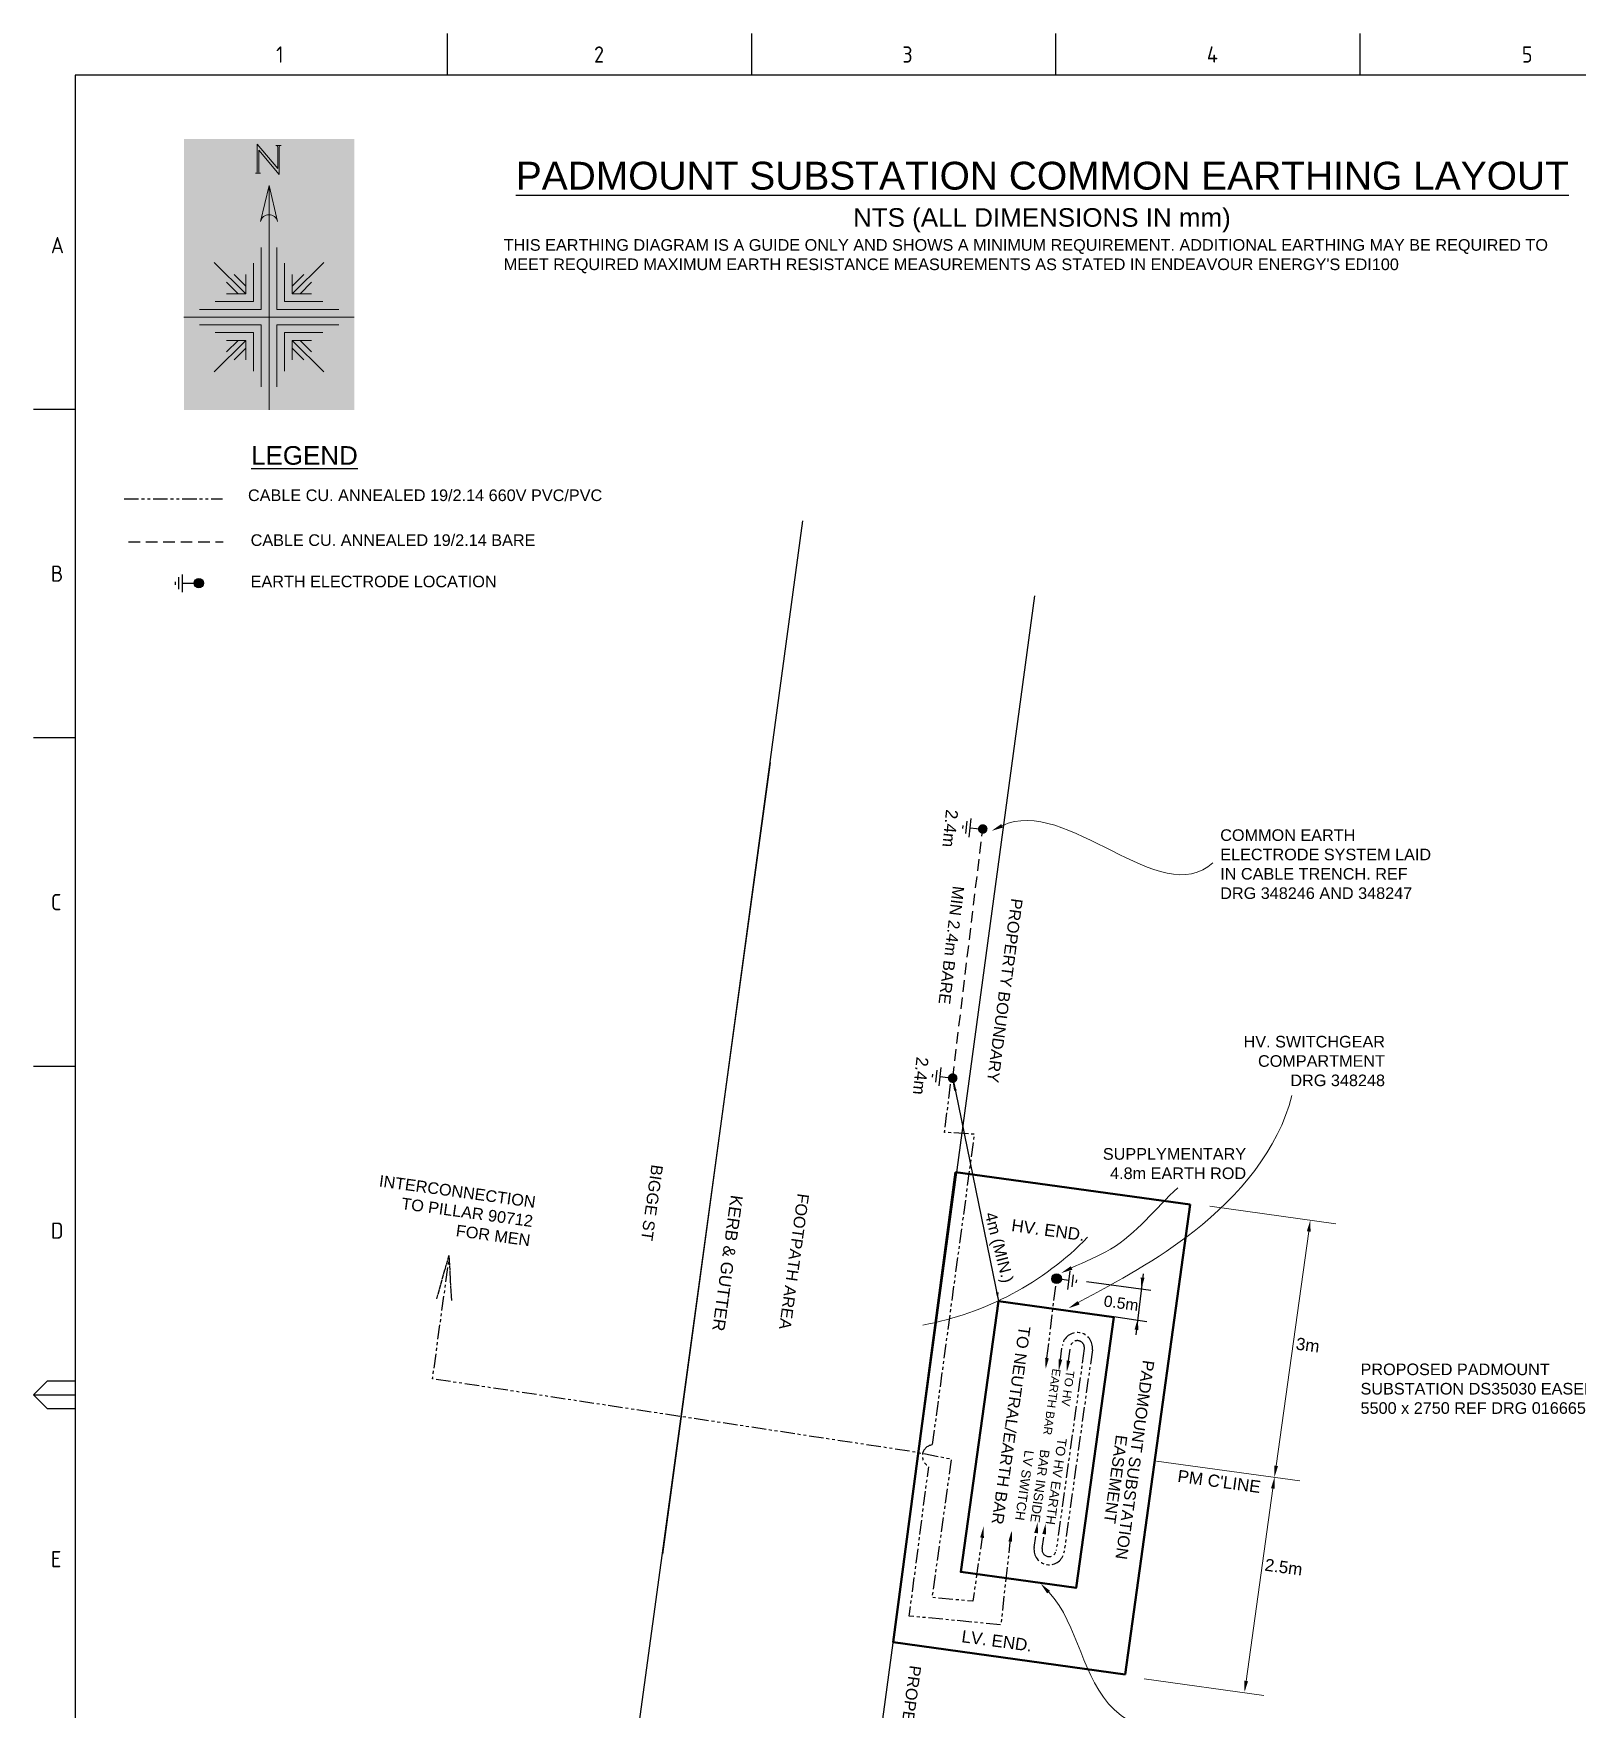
# Paper-space layout 'Page 2' of a CAD drawing. Header units: metres, sheet in millimetres. Extents: x -9 to 824, y -5 to 581.
# Drawn here: x -9.1 to 323.4, y 220 to 581 of the extents above; entities that cross this region are included whole.
import ezdxf
from ezdxf.enums import TextEntityAlignment as Align

# ---------------------------------------------------------------- set-up
doc = ezdxf.new("R2010")
doc.units = ezdxf.units.M
for name, pattern in [('Cable Exist OH', [1, 1, 0]), ('CENTER2', [1.125, 0.75, -0.125, 0.125, -0.125]), ('DASHED', [0.75, 0.5, -0.25]), ('PHANTOM2', [1.25, 0.625, -0.125, 0.125, -0.125, 0.125, -0.125])]:
    doc.linetypes.add(name, pattern=pattern)
doc.layers.get('0').update_dxf_attribs({"color": 6})
doc.layers.add('_User Miscellaneous1', color=7, linetype='Continuous')
doc.layers.add('Notes', color=7, linetype='Continuous')
doc.styles.add('ARIAL', font='arial.ttf', dxfattribs={"height": 2})
doc.styles.add('iecISOCP', font='isocp.shx')
doc.styles.get("Standard").update_dxf_attribs({"font": 'arial.ttf'})

# ---------------------------------------------------------------- blocks, each defined once
blk = doc.blocks.new('A$C2120211D')
h = blk.add_hatch(color=7)
edge = h.paths.add_edge_path()
edge.add_line((-4.754497240355704e-09, -9.336181960861722e-08), (36.66666799524546, -9.336181960861722e-08))
edge.add_line((-4.277974314056129e-06, 58.33324981327547), (2.106686076785991e-05, -1.86723610795525e-07))
edge.add_line((-4.178002429063573e-06, 58.33324971991367), (36.66666382199753, 58.33324971991367))
edge.add_line((36.66666372202565, 58.33324981327547), (36.66668906686073, -1.86723610795525e-07))
at = {"true_color": 0xffffff}
blk.add_hatch(color=7, dxfattribs=at).paths.add_polyline_path([(-4.27797427349197e-06, 58.33324971991367), (36.66668906686073, 58.33324971991367), (36.66668906686073, -1.86723610795525e-07), (-4.27797427349197e-06, -1.86723610795525e-07)])
at = {"color": 0, "lineweight": 0}
for p, q in [((18.33331299524548, 48.3332499066382), (18.33333399524548, -9.336181960861722e-08)), ((20.0000009952455, 34.99999990663818), (20.0000009952455, 21.66666590663817)), ((13.33333299524548, 24.99999990663818), (6.548249995245499, 31.78508290663817)), ((13.3333249952455, 26.66661590663819), (10.83330999524549, 29.16658290663818)), ((21.66666799524546, 31.60758290663819), (21.66666799524546, 23.33333290663819)), ((23.33333399524548, 24.99999990663818), (30.11841799524547, 31.78508290663817)), ((23.33333399524548, 29.16458290663817), (23.33333399524548, 24.99999990663818)), ((23.33334199524546, 26.66661590663819), (25.83335899524548, 29.16658290663818)), ((11.66665799524549, 24.99994990663816), (9.166666995245464, 27.49995790663817)), ((25.00000899524548, 24.99994990663816), (27.5000009952455, 27.49995790663817)), ((20.0000009952455, 21.66666590663817), (33.33333499524548, 21.66666590663817)), ((21.66666799524546, 23.33333290663819), (29.94091799524551, 23.33334090663817)), ((23.33333399524548, 24.99999990663818), (27.49791799524547, 24.99999990663818)), ((-4.754497240355704e-09, 19.99999990663818), (36.66666799524546, 19.99999990663818)), ((3.333332995245485, 18.33334090663817), (16.66666799524546, 18.33333290663819)), ((16.66666799524546, 18.33333290663819), (16.66666799524546, 4.999997906638185)), ((13.33333299524548, 15.00000790663819), (6.548249995245499, 8.214914906638171)), ((6.725749995245508, 16.66667390663818), (15.0000009952455, 16.66666590663817)), ((11.66671699524551, 14.99999890663818), (9.16675099524548, 12.49998190663817)), ((15.0000009952455, 16.66666590663817), (14.99999299524546, 8.39241490663818)), ((23.33333399524548, 15.00000790663819), (30.11841799524547, 8.214914906638171)), ((24.99995099524551, 14.99999890663818), (27.49991799524548, 12.49998190663817)), ((13.33338399524547, 13.33333190663816), (10.83338399524547, 10.83333190663816)), ((23.33328399524549, 13.33333190663816), (25.83328399524549, 10.83333190663816))]:
    blk.add_line(p, q, dxfattribs=at)
for points in [[(15.4009839952455, 50.99433190663817), (16.51865199524548, 50.99433190663817, -0.414215), (16.11949199524548, 51.3934989066382), (16.11949199524548, 55.97174890663817), (20.54717599524548, 50.69499890663818), (20.54717599524548, 56.58258590663817, -0.414212), (20.94633399524548, 56.98175290663815), (19.82868399524551, 56.98175290663815, -0.414212), (20.22784299524551, 56.58258590663817), (20.22784299524551, 52.00700090663818), (15.80015999524551, 57.28375090663818), (15.80015999524551, 51.3934989066382, -0.414227)], [(16.51310999524549, 40.61049990663818, -0.791706), (20.15360899524546, 40.61049990663818), (18.33334099524546, 48.3332499066382)]]:
    blk.add_lwpolyline(points, format="xyb", close=True, dxfattribs=at)
for points in [[(16.66666799524546, 34.99999990663818), (16.66666799524546, 21.66666590663817), (3.333332995245485, 21.66666590663817)], [(15.0000009952455, 31.60758290663819), (15.0000009952455, 23.33333290663819), (6.725749995245508, 23.33334090663817)], [(13.33333299524548, 29.16458290663817), (13.33333299524548, 24.99999990663818), (9.168749995245491, 24.99999990663818)], [(33.33333499524548, 18.33334090663817), (20.0000009952455, 18.33333290663819), (20.0000009952455, 4.999997906638185)], [(9.168749995245491, 15.00000790663819), (13.33333299524548, 15.00000790663819), (13.33333299524548, 10.83541490663816)], [(29.94091799524551, 16.66667390663818), (21.66666799524546, 16.66666590663817), (21.6666759952455, 8.39241490663818)], [(27.49791799524547, 15.00000790663819), (23.33333399524548, 15.00000790663819), (23.33333399524548, 10.83541490663816)]]:
    blk.add_lwpolyline(points, dxfattribs=at)
blk = doc.blocks.new('A1_FRAME_TITLE')
at = {"layer": 'Notes', "color": 7, "linetype": 'Continuous'}
for p, q in [((89.13886872809212, 574.3939047125621), (89.13886872809212, 583.3939047125621)), ((154.6477578007561, 574.3939047125621), (154.6477578007561, 583.3939047125621)), ((220.1566468734202, 574.3939047125621), (220.1566468734202, 583.3939047125621)), ((285.6655359460842, 574.3939047125621), (285.6655359460842, 583.3939047125621)), ((9.000003903041456, 574.3939047125621), (9.000003903041602, 5.973090848959372)), ((9.000003903041438, 502.4334977807607), (3.9030414092e-06, 502.4334977807607)), ((8.985758774175713, 431.6834977807608), (3.9030414092e-06, 431.6834977807608)), ((8.985758774175713, 360.9334977807608), (3.9030414092e-06, 360.9334977807608)), ((3.9030414099e-06, 290.1834977807608), (3.000003903041411, 293.1834977807607)), ((3.000003903041411, 293.1834977807607), (8.985758774175713, 293.1834977807607)), ((3.9030414099e-06, 290.1834977807608), (9.000003903041438, 290.1834977807608)), ((3.000003903041411, 287.1834977807608), (3.9030414099e-06, 290.1834977807608)), ((8.985758774175713, 287.1834977807608), (3.000003903041411, 287.1834977807608))]:
    blk.add_line(p, q, dxfattribs=at)
at = {"layer": 'Notes', "color": 7, "linetype": 'Continuous', "flags": 128}
for points in [[(149.4960767564208, 574.3939047125621), (9.000003903041456, 574.3939047125621)], [(824.3666242797829, 574.3939047125621), (149.4960767564208, 574.3939047125621)]]:
    blk.add_lwpolyline(points, dxfattribs=at)
at = {"layer": 'Notes', "color": 7, "style": 'iecISOCP'}
for s, p in [('1', (52.24416342705808, 577.1208007861952)), ('2', (120.7001306251145, 577.1208007861952)), ('3', (187.090888182011, 577.1208007861952)), ('4', (252.6683755146728, 577.1208007861952)), ('5', (320.5024094171367, 577.1208007861952)), ('A', (3.735758828175712, 536.0634978347607)), ('B', (3.735758828175712, 465.3134978347607)), ('C', (3.735758828175712, 394.5634978347608)), ('D', (3.735758828175712, 323.8134978347608)), ('E', (3.735758828175712, 253.0634978347608))]:
    blk.add_text(s, height=3.50000011, dxfattribs=at).set_placement(p)
at = {"layer": 'Notes', "color": 7, "style": 'iecISOCP', "flags": 8}
blk.add_attdef('VERSION_NO', text='', height=2.5, rotation=90, dxfattribs=at).set_placement((302.0371672515856, 43.81169355310408), align=Align.MIDDLE_CENTER)
at = {"layer": 'Notes', "color": 7, "style": 'iecISOCP'}
for tag, p in [('CAP_NO', (513.1877455539732, 43.45702176062763)), ('IE_NUM', (513.0499891438582, 37.81014236571922)), ('REF_No_1', (335.2407092969734, 32.3095164062895)), ('REF_1', (362.5232051634168, 32.3095164062895)), ('GEN_WO', (441.7083167385052, 31.76319395754009)), ('HV_SWITCH', (513.4632602570722, 32.16326139542979)), ('REF_No_2', (335.2407092969734, 26.3095164062895)), ('REF_2', (362.5232051634168, 26.3095164062895)), ('OH_WO', (441.7083167385052, 25.81165284135275)), ('UBD_REF', (513.0499891438582, 25.82773724969956)), ('REF_No_3', (335.2407092969734, 20.3095164062895)), ('REF_3', (362.5232051634168, 20.3095164062895)), ('UG_WO', (441.7083167385052, 20.05209372390299)), ('GIS_MAP_No', (513.0499891438582, 20.04312858955063)), ('REF_No_4', (335.2407092969734, 14.3095164062895)), ('REF_4', (362.5232051634168, 14.3095164062895)), ('SUB_WO', (441.7083167385052, 13.81165284135274)), ('HV_OP_DIAG', (513.3264885879123, 14.19908466587639)), ('LGA', (512.9453919554613, 7.777408517664522)), ('ExportID', (9.081563381861317, 2.389947881700436))]:
    blk.add_attdef(tag, p, '', height=2.5, dxfattribs=at)
for tag, height, p in [('T1', 3.5, (684.3735224182584, 39.46538419170585)), ('T2', 3.5, (684.3735224182584, 34.3462621685779)), ('scale', 2.5, (567.7561862243563, 33.26881016856799)), ('T3', 3.5, (684.3735224182584, 28.91999957006074)), ('DRAWN', 2.5, (567.7561862243563, 24.93057684501809)), ('T4', 3.5, (684.3735224182584, 23.65748664588247)), ('T5', 3.5, (684.3735224182584, 18.23122404736531)), ('REV', 5, (820.054251828391, 17.09540713998157)), ('DATE', 2.5, (567.7561862243563, 16.88033192789213)), ('T6', 3.5, (684.3735224182584, 12.96871112318703)), ('DESIGN', 2.5, (605.616624279783, 9.154513788950904))]:
    blk.add_attdef(tag, text='', height=height, dxfattribs=at).set_placement(p, align=Align.CENTER)
blk.add_attdef('NUM', text='', height=7, dxfattribs=at).set_placement((792.3666242797829, 20.11845976823425), align=Align.MIDDLE_CENTER)
for tag, p in [('NS', (790.7123820117265, 8.118502768234261)), ('SHTS', (805.4120483388133, 8.118502768234261))]:
    blk.add_attdef(tag, text='', height=2.5, dxfattribs=at).set_placement(p, align=Align.MIDDLE)
at = {"layer": 'Notes', "color": 7, "style": 'iecISOCP', "flags": 1}
for tag, p in [('ProjectType', (14.17468387446003, -26.7969231328077)), ('ProjectNumber', (23.56024540557543, -26.81768263662547)), ('DrawingNumber', (35.51387211632699, -26.80333207795956)), ('ProjectDescription', (47.56429643322817, -26.82507857672271)), ('ExportDate', (60.28418882248868, -26.7893380549126)), ('ExportUserName', (69.15464004207469, -26.80001890549965)), ('DesignerCompanyName', (81.48443655092149, -26.79336864660581)), ('ExportAreaOfInterest', (97.09971914511145, -26.8134520371459)), ('GIS_SUCCESS', (111.9973265569323, -26.78040727245524)), ('CAD_SUCCESS', (121.7886367667188, -26.78272040598358)), ('DEPOTCODE', (132.1057536625146, -26.8767501535101)), ('ExportCategories', (140.0827228538067, -26.79708183463799)), ('Comments', (154.3849590646636, -26.88292413000805))]:
    blk.add_attdef(tag, p, '', height=1, dxfattribs=at)

psp = doc.layouts.new('Page 2')

# ---------------------------------------------------------------- hatches: boundary and pattern name
at = {"layer": '_User Miscellaneous1'}
h = psp.add_hatch(color=256, dxfattribs=at)
edge = h.paths.add_edge_path()
edge.add_arc((26.51686782337765, 462.6147319224667), 0.9915091461634438, -462.7694199964602, -102.7694199964602)
h = psp.add_hatch(color=256, dxfattribs=at)
edge = h.paths.add_edge_path()
edge.add_arc((195.3233322612836, 409.6800907944126), 1.040012985642297, 30.176069283353684, 390.1760692833537, ccw=False)
h = psp.add_hatch(color=256, dxfattribs=at)
edge = h.paths.add_edge_path()
edge.add_arc((188.8506059813848, 356.0262238986469), 1.040012985642281, -124.83541711377387, 235.16458288622619, ccw=False)
h = psp.add_hatch(color=256, dxfattribs=at)
edge = h.paths.add_edge_path()
edge.add_arc((211.2207494667377, 312.8170381961683), 1.040012985642282, 953.882898205364, 1313.8828982053635, ccw=False)

# ---------------------------------------------------------------- linework, layer by layer
at = {"layer": '_User Miscellaneous1', "linetype": 'PHANTOM2', "lineweight": 30, "ltscale": 5}
for p, q in [((10.4266145267643, 480.7984140502483), (31.63747995443737, 480.7904300650455)), ((209.1513533625197, 295.7333526538334), (211.2207494667377, 312.8170381961683)), ((217.1952636311543, 297.7539305024127), (211.1195372568374, 254.2668788444771)), ((218.9242068730272, 297.5123738630418), (212.8484804987114, 254.0253222051124))]:
    psp.add_line(p, q, dxfattribs=at)
at = {"layer": '_User Miscellaneous1', "linetype": 'DASHED', "lineweight": 30, "ltscale": 5}
for p, q in [((11.36169656073889, 471.520178659081), (31.73465831232443, 471.520178659081)), ((188.8506059813848, 356.0262238986469), (195.3233322612836, 409.6800907944126)), ((212.0402166335793, 295.4028639357387), (212.461102393236, 298.4153565406686)), ((213.7691598754531, 295.1613072963733), (214.19004563511, 298.1737999013039)), ((206.3853760189065, 254.9283048827257), (206.8192711691046, 258.0339122863982)), ((208.114319260781, 254.6867482433644), (208.5482144109785, 257.7923556470337))]:
    psp.add_line(p, q, dxfattribs=at)
at = {"layer": '_User Miscellaneous1', "color": 7}
for p, q in [((114.689167174085, 168.0052505319768), (149.5959446937966, 423.9657806968174)), ((188.8506059813848, 356.0262238986469), (198.692535508569, 307.9808042410985))]:
    psp.add_line(p, q, dxfattribs=at)
at = {"layer": '_User Miscellaneous1', "lineweight": 50}
for p, q in [((240.0141875989706, 328.7756679099138), (189.4287342693051, 335.7964197988097)), ((225.9726838211777, 227.6047612505812), (240.0141875989706, 328.7756679099138)), ((175.9993848026306, 234.5405522811038), (225.9726838211777, 227.6047612505812))]:
    psp.add_line(p, q, dxfattribs=at)
at = {"layer": '_User Miscellaneous1', "lineweight": 9}
for p, q in [((244.2558105696453, 328.4127168956704), (271.3465788670385, 324.6411767305285)), ((258.4935145928933, 272.5005374485446), (265.5212798305198, 322.9806156427146)), ((232.7675171285357, 273.5488989019665), (263.6293243056036, 269.2523598579619)), ((252.0442766983087, 226.1759915646874), (257.8094713231948, 267.6527000665788)), ((230.096838467786, 226.6246662256333), (255.8301932513841, 223.0421033361374))]:
    psp.add_line(p, q, dxfattribs=at)
at = {"layer": '_User Miscellaneous1', "linetype": 'Cable Exist OH', "lineweight": 30}
for q in [(77.70149997657558, 308.4992595258763), (80.93288093184566, 308.1156134539606)]:
    psp.add_line((80.33243812470158, 317.8211485853544), q, dxfattribs=at)
at = {"layer": '_User Miscellaneous1', "linetype": 'ByBlock'}
for p, q in [((217.6836263870584, 312.2447251688593), (231.5011129549723, 310.3737377710417)), ((229.8599396592545, 313.8825524044583), (228.2932926591048, 300.7243957151348)), ((223.5266158539569, 304.6695296273423), (230.6766292344454, 303.6108657204765))]:
    psp.add_line(p, q, dxfattribs=at)
at = {"layer": '_User Miscellaneous1', "color": 7, "flags": 128}
psp.add_lwpolyline([(156.5219113425774, 476.048947223609), (126.387886462171, 253.5232354573961)], dxfattribs=at)
at = {"layer": '_User Miscellaneous1', "color": 7, "linetype": 'Continuous'}
for points in [[(21.40593838173845, 462.9321922552029), (21.40593838173845, 462.2972715885491)], [(22.16784318173859, 463.8845732552033), (22.16784318173859, 461.3448905885487)], [(22.92974798173873, 464.5194939218766), (22.92974798173873, 460.7099699218754)], [(22.92974798173873, 462.614731921876), (25.52535867825054, 462.614731921876)]]:
    psp.add_lwpolyline(points, dxfattribs=at)
at = {"layer": '_User Miscellaneous1', "flags": 128}
psp.add_lwpolyline([(206.4902237104834, 459.8637105639402), (167.1179403889655, 169.1694160825314)], dxfattribs=at)
at = {"layer": '_User Miscellaneous1', "linetype": 'Continuous'}
for points in [[(192.3928156072428, 407.9519062280631), (192.862940510461, 411.9200371003042)], [(191.0014486346882, 409.7933440527913), (191.0798027852233, 410.4546991981513)], [(191.6775435833318, 408.7072863540869), (191.9909601854756, 411.352706935567)], [(192.6278780588519, 409.9359716641837), (195.3315551946696, 409.6156531079835)], [(185.1965943700467, 355.1178571447502), (185.5100109721913, 357.7632777262309)], [(185.9118663939581, 354.3624770187263), (186.3819912971763, 358.3306078909676)], [(184.5204994214035, 356.2039148434547), (184.598853571938, 356.8652699888148)], [(186.1469288455671, 356.3465424548474), (188.8506059813848, 356.0262238986469)], [(213.6655844114515, 310.4874403452595), (214.1764092050937, 314.4505373758737)], [(213.9209968082725, 312.4689888605665), (211.2207494692417, 312.8170381964995)], [(214.5433412831819, 311.0457915583072), (214.8838911456086, 313.6878562453707)], [(215.4636668877149, 311.9344008572323), (215.5488043533206, 312.5949170289881)]]:
    psp.add_lwpolyline(points, dxfattribs=at)
at = {"layer": '_User Miscellaneous1', "linetype": 'PHANTOM2', "lineweight": 30, "ltscale": 5, "flags": 128}
for points in [[(184.5167858751947, 277.1260325160115), (193.5689884947797, 343.9348109236032), (187.0973029509096, 344.3393410950332), (188.5470878756096, 355.9131257796278)], [(195.2568678111002, 257.6440598464185), (193.1876807001508, 243.3365637890945), (184.4595519170489, 244.1708690317216), (188.6232240214467, 273.9242854298409), (179.6487598750964, 275.6454134304067), (76.83573105942105, 291.2467006644099), (80.39342217312014, 316.9479634622001)], [(201.2572559192749, 256.8789510906543), (199.2234598150608, 238.2837551718951), (179.5057972548129, 240.1559013607712), (183.6802350115672, 272.2841030319662)]]:
    psp.add_lwpolyline(points, dxfattribs=at)
at = {"layer": '_User Miscellaneous1', "lineweight": 50, "flags": 128}
psp.add_lwpolyline([(189.4287342693051, 335.7964197988097), (175.9993848026306, 234.5405522811038)], dxfattribs=at)
at = {"layer": '_User Miscellaneous1', "lineweight": 50}
psp.add_lwpolyline([(198.692535508569, 307.9808042410985), (190.5995233311863, 249.6695725847202), (215.4323822384773, 246.223021657444), (223.5253944158595, 304.5342533138223)], close=True, dxfattribs=at)
at = {"layer": '_User Miscellaneous1'}
for centre, radius in [((26.51686782441448, 462.6147319218762), 0.9915091461634438), ((211.2207494668162, 312.8170381968122), 1.040012985642282)]:
    psp.add_circle(centre, radius, dxfattribs=at)
at = {"layer": '_User Miscellaneous1', "lineweight": 0}
psp.add_arc((170.5299233664015, 367.9092747336588), 66.1515301731009, 280.3799115330078, 315.7432196701122, dxfattribs=at)
at = {"layer": '_User Miscellaneous1', "linetype": 'PHANTOM2', "lineweight": 30, "ltscale": 5}
for centre, radius, start, end in [((215.6926546331317, 297.9638652018555), 3.262939519543461, 352.046492274254, 172.046492274254), ((215.6926546331327, 297.9638652018635), 1.517203473159694, 352.0464922741414, 172.0464922745236), ((184.7326796784535, 274.6352498824858), 2.415657677060247, 98.68016223687279, 244.5230454988378), ((209.6169282588085, 254.4768135439193), 3.262939519549248, 172.0464922744316, 352.0464922744316), ((209.6169282588089, 254.4768135439211), 1.517203473165287, 172.0464922744612, 352.0464922744612)]:
    psp.add_arc(centre, radius, start, end, dxfattribs=at)
at = {"layer": '_User Miscellaneous1', "lineweight": 9}
for points, start_tangent, end_tangent in [([(199.4767122691563, 410.364459055787), (244.8949927959056, 402.4227361342146)], (0.9001830751076795, 0.435511689039091), (0.7290159370681334, 0.6844967227830031)), ([(215.8503307533801, 307.6707925360015), (240.8177594452864, 323.0617139638566), (261.8844511086618, 352.2657279779756)], (0.880223075307164, 0.4745601518214509), (0.2384259311360072, 0.971160684625324)), ([(214.4665429484977, 315.1357275862861), (222.8677321624767, 319.2002520210289), (237.3306217253347, 332.4219146059083)], (0.9001830751076795, 0.435511689039091), (0.7290159370681334, 0.6844967227830031)), ([(209.5500688510228, 245.3083534461493), (223.6797801231996, 219.9892984806374), (247.3799571230502, 201.7759536646845)], (0.6794220375842012, -0.733747705171834), (0.1985040238303313, -0.9801000727084798))]:
    psp.add_spline(points, degree=3, dxfattribs=dict(at, start_tangent=start_tangent, end_tangent=end_tangent))
for points in [[(199.6581754729227, 409.9893827744922), (197.2262545813877, 409.2756798331889), (199.2952490653903, 410.7395353370819)], [(189.1544035380564, 353.3245142102385), (188.8339608444861, 355.2411851543143), (189.7205991275222, 353.4261994089659)], [(214.6480061522641, 314.7606513049914), (212.2160852607291, 314.046948363688), (214.2850797447317, 315.510803867581)], [(198.7239958415052, 309.8784554007997), (198.6620308709928, 307.9361703109747), (198.1488550057733, 309.8898722411881)], [(216.1710297208343, 307.2705827602064), (213.7727386359736, 306.4509419953637), (215.7755629276494, 308.0041019896286)], [(209.1962379196605, 245.032763068347), (207.8034110361882, 247.1502248469367), (209.8076943406371, 245.5989480996673)]]:
    psp.add_solid(points, dxfattribs=at)
at = {"layer": '_User Miscellaneous1'}
for points in [[(265.1084441874439, 323.039646161531), (265.9162036532452, 322.9241462982197), (265.8588235102803, 325.4051746272781)], [(229.3498499046125, 313.0969899992995), (230.1603228150179, 313.0023896054606), (229.4712851782966, 310.6182710711628)], [(228.8349586036561, 301.7751642927342), (228.0244856932509, 301.8697646865743), (228.7135233299724, 304.253883220871)], [(209.5528982690297, 295.6844379951257), (208.86284890868, 293.3410073414826), (208.7555667402619, 295.7815658604483)], [(212.4379661965951, 295.3472929687877), (211.7067908318846, 293.0163665576399), (211.6424670705617, 295.4584349026866)], [(214.1669094384698, 295.1057363294238), (213.4357340737586, 292.7748099182757), (213.3714103124371, 295.216878263322)], [(258.897394325793, 272.4427875168885), (258.0896348599927, 272.5582873802009), (258.1470150029561, 270.0772590511428)], [(257.3966356801193, 267.711730585397), (258.2043951459198, 267.5962307220841), (258.1470150029561, 270.0772590511428)], [(206.4215216060888, 258.0894832533475), (207.152696970798, 260.420409664496), (207.2170207321203, 257.9783413194485)], [(208.945963973996, 257.7367846800848), (208.8816402126732, 260.1788530251319), (208.1504648479624, 257.847926613984)], [(194.7738556855585, 257.0955814722052), (195.4923599002869, 259.4304448604086), (195.5699467419886, 256.988761910035)], [(200.8549388630313, 256.2890603971491), (201.5734430777595, 258.623923785352), (201.6510299194616, 256.1822408349782)], [(252.4481564312098, 226.1182416330317), (251.6403969654082, 226.2337414963434), (251.6977771083714, 223.7527131672848)]]:
    psp.add_solid(points, dxfattribs=at)

# ---------------------------------------------------------------- block references
for name, p in [('A1_FRAME_TITLE', (-9.081563381861315, -2.389947881700436)), ('A$C2120211D', (23.3015812657386, 499.9197880344996))]:
    psp.add_blockref(name, p, dxfattribs=at)

# ---------------------------------------------------------------- texts
psp.add_text('%%ULEGEND', height=4, dxfattribs=at).set_placement((49.26174786122374, 490.1355947957436), align=Align.MIDDLE_CENTER)
for s, p in [('CABLE CU. ANNEALED 19/2.14 660V PVC/PVC', (37.10151721409511, 480.3067542534029)), ('CABLE CU. ANNEALED 19/2.14 BARE', (37.67049136925425, 470.6439360374684)), ('EARTH ELECTRODE LOCATION', (37.67049136925425, 461.7384893002636))]:
    psp.add_text(s, height=2.5, dxfattribs=at).set_placement(p)
for s, height, rotation, p in [('2.4m', 2.622298013252121, 264.307316686621, (187.4294113612775, 413.9859181302551)), ('MIN 2.4m BARE', 2.5, 263.0469240508307, (188.8846050950203, 397.5111079196695)), ('PROPERTY BOUNDARY', 2.5, 262.4450746552627, (201.4716591500701, 394.8479349629336)), ('2.4m', 2.622298013252121, 264.307316686621, (181.0645094445446, 360.6819628048899)), ('BIGGE ST ', 2.5, 261.9279590993567, (124.0216297457782, 337.515554445951)), ('KERB & GUTTER', 2.622298013252121, 262.1653718146886, (141.0867991850664, 330.9592143681296)), ('FOOTPATH AREA', 2.5, 262.1653707451518, (155.468382529074, 331.296068497805)), ('HV. END.', 2.622298013252121, 352.2065444444444, (201.3633209855352, 323.0792683063382)), ('0.5m', 2.41251417219195, 352.2065444444444, (221.2594624724147, 306.8709368530938)), ('TO NEUTRAL/EARTH BAR', 2.5, 262.0742910253931, (203.1494511474323, 302.7452061778357)), ('3m', 2.62229801325212, 352.2065444444444, (262.622087192884, 297.5892296309409)), ('PADMOUNT SUBSTATION', 2.5, 262.1224977787145, (229.8228765220583, 295.3974018676346)), ('EASEMENT', 2.5, 262.1224977787145, (224.0300756097402, 279.2994332969531)), ("PM C'LINE", 2.622298013252121, 352.206544824977, (237.1458461192134, 269.0875717483391)), ('2.5m', 2.62229801325212, 352.2065444444444, (255.9080408175313, 249.9682688481026)), ('LV. END.', 2.622298013252121, 352.2065444444444, (190.6270727729516, 234.5534520706638)), ('PROPERTY BOUNDARY', 2.5, 262.1653718146886, (179.6139445323788, 229.6592522312553))]:
    psp.add_text(s, height=height, rotation=rotation, dxfattribs=at).set_placement(p)
at = {"layer": '_User Miscellaneous1', "color": 7, "style": 'ARIAL'}
psp.add_text('4m (MIN.)', height=2.499999999999999, rotation=284.3692553339772, dxfattribs=at).set_placement((195.7536817242881, 326.7709945030156))
at = {"layer": '_User Miscellaneous1', "attachment_point": 1}
for s, width, insert, char_height in [("\\pi2.6005;{\\LPADMOUNT SUBSTATION COMMON EARTHING LAYOUT\\P\\pi75.232;\\H0.66667x;\\lNTS (ALL DIMENSIONS IN mm)\\P\\pi0;\\H0.625x;THIS EARTHING DIAGRAM IS A GUIDE ONLY AND SHOWS A MINIMUM REQUIREMENT. ADDITIONAL EARTHING MAY BE REQUIRED TO MEET REQUIRED MAXIMUM EARTH RESISTANCE MEASUREMENTS AS STATED IN ENDEAVOUR ENERGY'S EDI100}", 231.1791140653077, (92.16462045741173, 553.3873839936314), 6), ('COMMON EARTH ELECTRODE SYSTEM LAID IN CABLE TRENCH. REF DRG 348246 AND 348247', 45.62258825515675, (246.4588610596275, 409.6105192751183), 2.5), ('PROPOSED PADMOUNT SUBSTATION DS35030 EASEMENT 5500 x 2750 REF DRG 016665', 62.96347262059855, (276.6726170295897, 294.5478923000433), 2.5)]:
    psp.add_mtext_dynamic_manual_height_columns(s, width=width, gutter_width=4, heights=[0], dxfattribs=dict(at, insert=insert, char_height=char_height))
at = {"layer": '_User Miscellaneous1', "linetype": 'CENTER2', "lineweight": 9, "char_height": 2.5, "width": 31.14158205835725, "attachment_point": 3}
for s, insert in [('HV. SWITCHGEAR COMPARTMENT DRG 348248', (281.947272345993, 365.1257344646779)), ('SUPPLYMENTARY 4.8m EARTH ROD', (252.0397569878296, 340.9461151077478))]:
    psp.add_mtext(s, dxfattribs=dict(at, insert=insert))
at = {"layer": '_User Miscellaneous1', "linetype": 'CENTER2', "lineweight": 9, "insert": (99.18116516664259, 330.5473038608952), "char_height": 2.5, "width": 35.6861181101151, "attachment_point": 3, "rotation": 352.1653694444444}
psp.add_mtext('\\pt25; INTERCONNECTION TO PILLAR 90712 FOR MEN  ', dxfattribs=at)
at = {"layer": '_User Miscellaneous1', "char_height": 1.999999999999998, "rotation": 262}
for s, width, insert, attachment_point in [('{\\H0.9x;\\C7;TO HV \\PEARTH BAR\\H1.1111x; }', 16.06163993104325, (212.7162576138489, 293.2073423985362), 4), ('{\\C7;TO HV EARTH \\PBAR INSIDE \\PLV SWITCH}', 19.38136112210599, (210.8363684703918, 259.7068520262346), 3)]:
    psp.add_mtext_dynamic_manual_height_columns(s, width=width, gutter_width=4, heights=[0], dxfattribs=dict(at, insert=insert, attachment_point=attachment_point))

doc.saveas('drawing.dxf')
